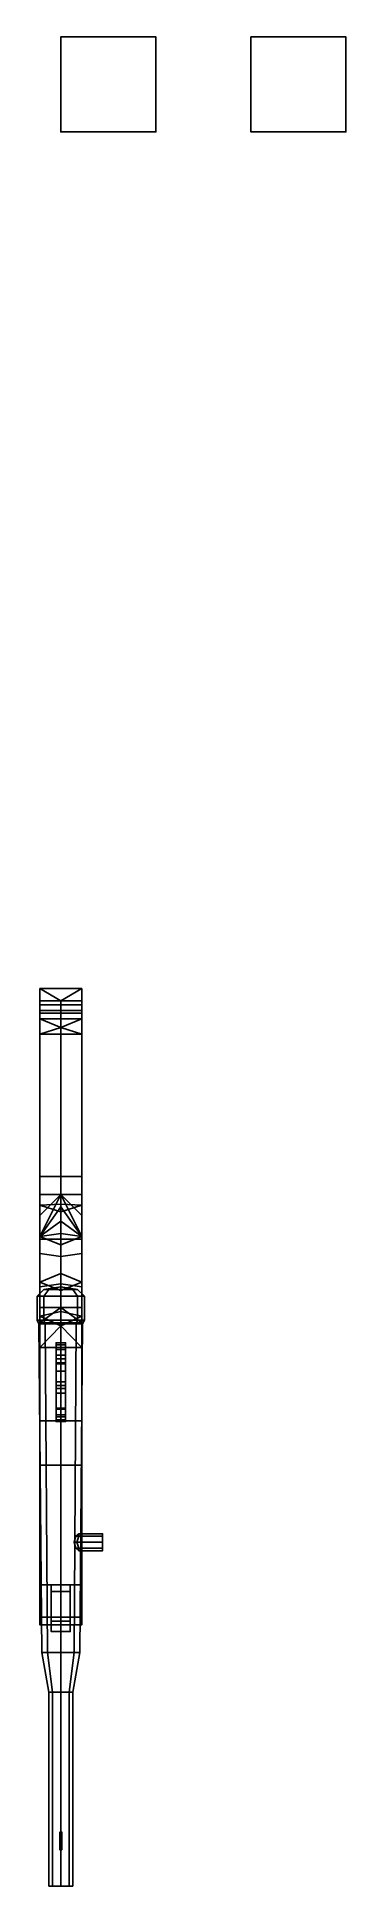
# Model space of a CAD drawing. Header units: millimetres. Extents: x -0.2 to 3, y -9.5 to 10.
import ezdxf

# ---------------------------------------------------------------- set-up
doc = ezdxf.new("R2010")
doc.units = ezdxf.units.MM

msp = doc.modelspace()

# ---------------------------------------------------------------- linework, layer by layer
for points in [[(1, 10, 1), (1, 10), (0, 10), (0, 10, 1)], [(1, 10), (1, 9), (0, 9), (0, 10)], [(0, 10), (0, 9), (0, 9, 1), (0, 10, 1)], [(0, 10, 1), (0, 9, 1), (1, 9, 1), (1, 10, 1)], [(1, 9, 1), (1, 9), (1, 10), (1, 10, 1)], [(3, 10), (3, 9), (2, 9), (2, 10)], [(2, 10), (2, 9), (3, 9), (3, 10)], [(0, 9, 1), (0, 9), (1, 9), (1, 9, 1)], [(-0.22, -0.02, 4.74), (-0.22, -0.19, 4.13), (-0.22, -0.15, 4.83), (-0.22, -0.02, 4.8)], [(0.22, -0.02, 4.8), (0.22, -0.02, 4.74), (-0.22, -0.02, 4.74), (-0.22, -0.02, 4.8)], [(0.22, -0.02, 4.74), (0.22, -0.19, 4.13), (-0.22, -0.19, 4.13), (-0.22, -0.02, 4.74)], [(-0.22, -0.02, 4.8), (0, -0.15, 4.88), (0, -0.15, 4.88), (0.22, -0.02, 4.8)], [(-0.22, -0.15, 4.83), (0, -0.15, 4.88), (0, -0.15, 4.88), (-0.22, -0.02, 4.8)], [(-0.22, -0.19, 4.13), (-0.22, -0.25, 3.8), (-0.22, -0.5, 4.84), (-0.22, -0.15, 4.83)], [(-0.22, -0.15, 4.83), (-0.22, -0.5, 4.84), (0, -0.5, 4.89), (0, -0.15, 4.88)], [(0.22, -0.19, 4.13), (0.22, -0.25, 3.8), (-0.22, -0.25, 3.8), (-0.22, -0.19, 4.13)], [(0.22, -0.02, 4.8), (0, -0.15, 4.88), (0, -0.15, 4.88), (0.22, -0.15, 4.83)], [(0, -0.15, 4.88), (0, -0.5, 4.89), (0.22, -0.5, 4.84), (0.22, -0.15, 4.83)], [(0.22, -0.15, 4.83), (0.22, -0.19, 4.13), (0.22, -0.02, 4.74), (0.22, -0.02, 4.8)], [(0.22, -0.5, 4.84), (0.22, -0.25, 3.8), (0.22, -0.19, 4.13), (0.22, -0.15, 4.83)], [(-0.22, -0.25, 3.8), (-0.22, -0.28, 3.51), (-0.22, -0.34, 3.46), (-0.22, -0.5, 4.84)], [(0.22, -0.25, 3.8), (0.22, -0.28, 3.51), (-0.22, -0.28, 3.51), (-0.22, -0.25, 3.8)], [(-0.22, -0.34, 3.46), (-0.22, -0.28, 3.51), (0.22, -0.28, 3.51), (0.22, -0.34, 3.46)], [(-0.22, -0.5, 4.84), (-0.22, -0.34, 3.46), (-0.22, -0.5, 3.57), (-0.22, -2, 4.82)], [(0, -0.43, 3.47), (-0.22, -0.34, 3.46), (0.22, -0.34, 3.46), (0, -0.43, 3.47)], [(0, -0.43, 3.47), (-0.22, -0.5, 3.57), (-0.22, -0.34, 3.46), (0, -0.43, 3.47)], [(0, -0.43, 3.47), (0.22, -0.34, 3.46), (0.22, -0.5, 3.57), (0, -0.43, 3.47)], [(0.22, -0.34, 3.46), (0.22, -0.28, 3.51), (0.22, -0.25, 3.8), (0.22, -0.5, 4.84)], [(0.22, -0.5, 3.57), (0.22, -0.34, 3.46), (0.22, -0.5, 4.84), (0.22, -2, 4.82)], [(-0.22, -2.3, 4.15), (-0.22, -0.5, 3.57), (0, -0.43, 3.47), (0, -2.29, 4.07)], [(-0.22, -2, 4.82), (-0.22, -0.5, 3.57), (-0.22, -2.3, 4.15), (-0.22, -2.19, 4.78)], [(0, -2, 4.87), (0, -0.5, 4.89), (-0.22, -0.5, 4.84), (-0.22, -2, 4.82)], [(0, -2.29, 4.07), (0, -0.43, 3.47), (0.22, -0.5, 3.57), (0.22, -2.3, 4.15)], [(0.22, -2, 4.82), (0.22, -0.5, 4.84), (0, -0.5, 4.89), (0, -2, 4.87)], [(0.22, -2.3, 4.15), (0.22, -0.5, 3.57), (0.22, -2, 4.82), (0.22, -2.19, 4.78)], [(0, -2.19, 4.85), (0, -2, 4.87), (-0.22, -2, 4.82), (-0.22, -2.19, 4.78)], [(0.22, -2.19, 4.78), (0.22, -2, 4.82), (0, -2, 4.87), (0, -2.19, 4.85)], [(-0.22, -2.19, 4.78), (-0.22, -2.3, 4.15), (-0.22, -2.66, 4.05), (-0.22, -2.41, 4.61)], [(0, -2.19, 4.85), (0, -2.19, 4.85), (-0.22, -2.41, 4.61), (-0.22, -2.63, 4.59)], [(0, -2.19, 4.85), (0, -2.19, 4.85), (-0.22, -2.19, 4.78), (-0.22, -2.41, 4.61)], [(0, -2.32, 4.82), (0, -2.32, 4.82), (0, -2.19, 4.85), (-0.22, -2.63, 4.59)], [(-0.22, -2.3, 4.15), (-0.22, -2.3, 4.15), (0, -2.29, 4.07), (0, -2.37, 4.07)], [(-0.22, -2.66, 4.05), (-0.22, -2.3, 4.15), (0, -2.37, 4.07), (0, -2.66, 3.95)], [(0, -2.47, 4.71), (0, -2.47, 4.71), (0, -2.32, 4.82), (-0.22, -2.63, 4.59)], [(0.22, -2.41, 4.61), (0.22, -2.19, 4.78), (0, -2.19, 4.85)], [(0.22, -2.63, 4.59), (0.22, -2.41, 4.61), (0, -2.19, 4.85)], [(0.22, -2.63, 4.59), (0, -2.19, 4.85), (0, -2.32, 4.82)], [(0, -2.37, 4.07), (0, -2.29, 4.07), (0.22, -2.3, 4.15)], [(0, -2.66, 3.95), (0, -2.37, 4.07), (0.22, -2.3, 4.15), (0.22, -2.66, 4.05)], [(0.22, -2.63, 4.59), (0, -2.32, 4.82), (0, -2.47, 4.71)], [(0.22, -2.66, 4.05), (0.22, -2.3, 4.15), (0.22, -2.19, 4.78), (0.22, -2.41, 4.61)], [(-0.22, -2.41, 4.61), (-0.22, -2.66, 4.05), (-0.22, -2.81, 4.05), (-0.22, -2.63, 4.59)], [(0, -2.6, 4.68), (0, -2.6, 4.68), (0, -2.47, 4.71), (-0.22, -2.63, 4.59)], [(0.22, -2.63, 4.59), (0, -2.47, 4.71), (0, -2.6, 4.68)], [(0.22, -2.81, 4.05), (0.22, -2.66, 4.05), (0.22, -2.41, 4.61), (0.22, -2.63, 4.59)], [(0, -2.72, 4.68), (0, -2.72, 4.68), (0, -2.6, 4.68), (-0.22, -2.63, 4.59)], [(0, -3.13, 4.76), (0, -2.72, 4.68), (-0.22, -2.63, 4.59), (-0.22, -3.16, 4.67)], [(-0.22, -2.63, 4.59), (-0.22, -2.81, 4.05), (-0.22, -3.11, 4.3), (-0.22, -3.16, 4.67)], [(-0.22, -2.81, 4.05), (-0.22, -2.66, 4.05), (0, -2.66, 3.95), (0, -2.84, 3.95)], [(0.22, -2.63, 4.59), (0, -2.6, 4.68), (0, -2.72, 4.68)], [(0.22, -3.16, 4.67), (0.22, -2.63, 4.59), (0, -2.72, 4.68), (0, -3.13, 4.76)], [(0, -2.84, 3.95), (0, -2.66, 3.95), (0.22, -2.66, 4.05), (0.22, -2.81, 4.05)], [(0.22, -3.11, 4.3), (0.22, -2.81, 4.05), (0.22, -2.63, 4.59), (0.22, -3.16, 4.67)], [(-0.22, -3.11, 4.3), (-0.22, -2.81, 4.05), (0, -2.84, 3.95), (0, -3.02, 4.07)], [(0, -3.02, 4.07), (0, -2.84, 3.95), (0.22, -2.81, 4.05), (0.22, -3.11, 4.3)], [(-0.22, -3.11, 4.3), (0, -3.02, 4.07), (0, -3.2, 4.25)], [(-0.22, -3.16, 4.67), (-0.22, -3.11, 4.3), (-0.22, -3.47, 4.44), (-0.22, -3.38, 4.76)], [(-0.22, -3.47, 4.44), (-0.22, -3.11, 4.3), (0, -3.2, 4.25), (0, -3.42, 4.36)], [(0, -3.2, 4.25), (0, -3.02, 4.07), (0.22, -3.11, 4.3)], [(0, -3.42, 4.36), (0, -3.2, 4.25), (0.22, -3.11, 4.3), (0.22, -3.47, 4.44)], [(0.22, -3.47, 4.44), (0.22, -3.11, 4.3), (0.22, -3.16, 4.67), (0.22, -3.38, 4.76)], [(-0.177, -3.19, 5.14), (-0.25, -3.26, 5.14), (-0.177, -3.26, 5.317), (-0.125, -3.19, 5.265)], [(-0.125, -3.19, 5.015), (-0.177, -3.26, 4.963), (-0.25, -3.26, 5.14), (-0.177, -3.19, 5.14)], [(-0.177, -3.26, 5.317), (-0.25, -3.26, 5.14), (-0.25, -3.51, 5.14), (-0.177, -3.51, 5.317)], [(-0.25, -3.26, 5.14), (-0.177, -3.26, 4.963), (-0.177, -3.51, 4.963), (-0.25, -3.51, 5.14)], [(0, -3.38, 4.89), (0, -3.13, 4.76), (-0.22, -3.16, 4.67), (-0.22, -3.38, 4.76)], [(0, -3.16, 5.14), (-0.177, -3.19, 5.14), (-0.125, -3.19, 5.265), (0, -3.16, 5.14)], [(0, -3.16, 5.14), (-0.125, -3.19, 5.015), (-0.177, -3.19, 5.14), (0, -3.16, 5.14)], [(-0.125, -3.19, 5.265), (-0.177, -3.26, 5.317), (0, -3.26, 5.39), (0, -3.19, 5.317)], [(0, -3.19, 4.963), (0, -3.26, 4.89), (-0.177, -3.26, 4.963), (-0.125, -3.19, 5.015)], [(0, -3.26, 5.39), (-0.177, -3.26, 5.317), (-0.177, -3.51, 5.317), (0, -3.51, 5.39)], [(-0.177, -3.26, 4.963), (0, -3.26, 4.89), (0, -3.51, 4.89), (-0.177, -3.51, 4.963)], [(0, -3.16, 5.14), (-0.125, -3.19, 5.265), (0, -3.19, 5.317), (0, -3.16, 5.14)], [(0, -3.16, 5.14), (0, -3.19, 4.963), (-0.125, -3.19, 5.015), (0, -3.16, 5.14)], [(0.22, -3.38, 4.76), (0.22, -3.16, 4.67), (0, -3.13, 4.76), (0, -3.38, 4.89)], [(0, -3.16, 5.14), (0, -3.19, 5.317), (0.125, -3.19, 5.265), (0, -3.16, 5.14)], [(0, -3.16, 5.14), (0.125, -3.19, 5.265), (0.177, -3.19, 5.14), (0, -3.16, 5.14)], [(0, -3.16, 5.14), (0.177, -3.19, 5.14), (0.125, -3.19, 5.015), (0, -3.16, 5.14)], [(0, -3.16, 5.14), (0.125, -3.19, 5.015), (0, -3.19, 4.963), (0, -3.16, 5.14)], [(0, -3.19, 5.317), (0, -3.26, 5.39), (0.177, -3.26, 5.317), (0.125, -3.19, 5.265)], [(0.125, -3.19, 5.015), (0.177, -3.26, 4.963), (0, -3.26, 4.89), (0, -3.19, 4.963)], [(0.177, -3.26, 5.317), (0, -3.26, 5.39), (0, -3.51, 5.39), (0.177, -3.51, 5.317)], [(0, -3.26, 4.89), (0.177, -3.26, 4.963), (0.177, -3.51, 4.963), (0, -3.51, 4.89)], [(0.125, -3.19, 5.265), (0.177, -3.26, 5.317), (0.25, -3.26, 5.14), (0.177, -3.19, 5.14)], [(0.177, -3.19, 5.14), (0.25, -3.26, 5.14), (0.177, -3.26, 4.963), (0.125, -3.19, 5.015)], [(0.25, -3.26, 5.14), (0.177, -3.26, 5.317), (0.177, -3.51, 5.317), (0.25, -3.51, 5.14)], [(0.177, -3.26, 4.963), (0.25, -3.26, 5.14), (0.25, -3.51, 5.14), (0.177, -3.51, 4.963)], [(-0.22, -3.38, 4.76), (-0.22, -3.47, 4.44), (-0.22, -3.8, 4.43), (-0.22, -3.54, 5.05)], [(0.22, -3.54, 5.05), (0, -3.38, 4.89), (0, -3.38, 4.89), (-0.22, -3.54, 5.05)], [(0, -3.38, 4.89), (0, -3.38, 4.89), (-0.22, -3.38, 4.76), (-0.22, -3.54, 5.05)], [(0, -3.57, 4.41), (-0.22, -3.47, 4.44), (-0.22, -3.47, 4.44), (0, -3.42, 4.36)], [(-0.22, -3.8, 4.43), (-0.22, -3.47, 4.44), (-0.22, -3.47, 4.44), (0, -3.57, 4.41)], [(0.22, -3.54, 5.05), (0.22, -3.38, 4.76), (0, -3.38, 4.89)], [(0, -3.57, 4.41), (0, -3.42, 4.36), (0, -3.42, 4.36), (0.22, -3.47, 4.44)], [(0.22, -3.8, 4.43), (0, -3.57, 4.41), (0, -3.57, 4.41), (0.22, -3.47, 4.44)], [(0.22, -3.8, 4.43), (0.22, -3.47, 4.44), (0.22, -3.38, 4.76), (0.22, -3.54, 5.05)], [(-0.163, -3.55, 4.977), (-0.23, -3.55, 5.14), (-0.25, -3.51, 5.14), (-0.177, -3.51, 4.963)], [(-0.23, -3.55, 5.14), (-0.163, -3.55, 5.303), (-0.177, -3.51, 5.317), (-0.25, -3.51, 5.14)], [(-0.163, -3.55, 5.303), (-0.23, -3.55, 5.14), (-0.2, -7.01, 5.17), (-0.141, -7.01, 5.311)], [(-0.23, -3.55, 5.14), (-0.163, -3.55, 4.977), (-0.141, -7.01, 5.029), (-0.2, -7.01, 5.17)], [(-0.22, -3.54, 5.05), (-0.22, -3.8, 4.43), (-0.22, -4.57, 4.48), (-0.22, -6.3, 5.07)], [(0.22, -6.3, 5.07), (0.22, -3.54, 5.05), (-0.22, -3.54, 5.05), (-0.22, -6.3, 5.07)], [(-0.22, -3.8, 4.43), (0, -3.57, 4.41), (0, -3.57, 4.41), (0.22, -3.8, 4.43)], [(-0.163, -3.55, 5.303), (0, -3.55, 5.37), (0, -3.51, 5.39), (-0.177, -3.51, 5.317)], [(0, -3.55, 5.37), (-0.163, -3.55, 5.303), (-0.141, -7.01, 5.311), (0, -7.01, 5.37)], [(-0.163, -3.55, 4.977), (0, -3.55, 4.91), (0, -7.01, 4.97), (-0.141, -7.01, 5.029)], [(0, -3.55, 5.37), (0.163, -3.55, 5.303), (0.177, -3.51, 5.317), (0, -3.51, 5.39)], [(0.163, -3.55, 5.303), (0, -3.55, 5.37), (0, -7.01, 5.37), (0.141, -7.01, 5.311)], [(0, -3.55, 4.91), (0.163, -3.55, 4.977), (0.141, -7.01, 5.029), (0, -7.01, 4.97)], [(0.23, -3.55, 5.14), (0.163, -3.55, 5.303), (0.141, -7.01, 5.311), (0.2, -7.01, 5.17)], [(0.163, -3.55, 4.977), (0.23, -3.55, 5.14), (0.2, -7.01, 5.17), (0.141, -7.01, 5.029)], [(0.23, -3.55, 5.14), (0.163, -3.55, 4.977), (0.177, -3.51, 4.963), (0.25, -3.51, 5.14)], [(0.163, -3.55, 5.303), (0.23, -3.55, 5.14), (0.25, -3.51, 5.14), (0.177, -3.51, 5.317)], [(0.22, -4.57, 4.48), (0.22, -3.8, 4.43), (0.22, -3.54, 5.05), (0.22, -6.3, 5.07)], [(-0.22, -4.57, 4.48), (-0.22, -3.8, 4.43), (0.22, -3.8, 4.43), (0.22, -4.57, 4.48)], [(0.05, -3.75, 4.28), (0.05, -3.8, 4.43), (-0.05, -3.8, 4.43), (-0.05, -3.75, 4.28)], [(0.05, -3.75, 4.18), (0.05, -3.75, 4.28), (-0.05, -3.75, 4.28), (-0.05, -3.75, 4.18)], [(0.05, -3.88, 4.05), (0.05, -3.75, 4.18), (-0.05, -3.75, 4.18), (-0.05, -3.88, 4.05)], [(-0.05, -3.77, 4.28), (-0.05, -3.82, 4.43), (0.05, -3.82, 4.43), (0.05, -3.77, 4.28)], [(-0.05, -3.77, 4.18), (-0.05, -3.77, 4.28), (0.05, -3.77, 4.28), (0.05, -3.77, 4.18)], [(-0.05, -3.88, 4.07), (-0.05, -3.77, 4.18), (0.05, -3.77, 4.18), (0.05, -3.88, 4.07)], [(-0.05, -4.44, 4.08), (-0.05, -3.88, 4.07), (0.05, -3.88, 4.07), (0.05, -4.44, 4.08)], [(0.05, -4.45, 4.06), (0.05, -3.88, 4.05), (-0.05, -3.88, 4.05), (-0.05, -4.45, 4.06)], [(-0.05, -3.97, 4.44), (-0.05, -3.92, 4.3), (0.05, -3.92, 4.3), (0.05, -3.97, 4.44)], [(-0.05, -3.92, 4.3), (-0.05, -3.92, 4.13), (0.05, -3.92, 4.13), (0.05, -3.92, 4.3)], [(0.05, -4.05, 4.45), (0.05, -3.96, 4.3), (-0.05, -3.96, 4.3), (-0.05, -4.05, 4.45)], [(0.05, -3.96, 4.3), (0.05, -3.96, 4.13), (-0.05, -3.96, 4.13), (-0.05, -3.96, 4.3)], [(-0.05, -4.16, 4.3), (-0.05, -4.2, 4.13), (0.05, -4.2, 4.13), (0.05, -4.16, 4.3)], [(-0.05, -4.2, 4.46), (-0.05, -4.16, 4.3), (0.05, -4.16, 4.3), (0.05, -4.2, 4.46)], [(0.05, -4.2, 4.3), (0.05, -4.23, 4.13), (-0.05, -4.23, 4.13), (-0.05, -4.2, 4.3)], [(0.05, -4.28, 4.47), (0.05, -4.2, 4.3), (-0.05, -4.2, 4.3), (-0.05, -4.28, 4.47)], [(-0.05, -4.56, 4.2), (-0.05, -4.44, 4.08), (0.05, -4.44, 4.08), (0.05, -4.56, 4.2)], [(0.05, -4.58, 4.2), (0.05, -4.45, 4.06), (-0.05, -4.45, 4.06), (-0.05, -4.58, 4.2)], [(-0.22, -6.3, 5.07), (-0.22, -4.57, 4.48), (0.22, -4.57, 4.48), (0.22, -6.3, 5.07)], [(-0.22, -6.3, 5.07), (-0.22, -4.57, 4.48), (-0.22, -5.04, 4.5), (-0.22, -6.3, 4.6)], [(-0.22, -5.04, 4.5), (-0.22, -4.57, 4.48), (0.22, -4.57, 4.48), (0.22, -5.04, 4.5)], [(0.22, -6.3, 5.07), (0.22, -4.57, 4.48), (-0.22, -4.57, 4.48), (-0.22, -6.3, 5.07)], [(-0.05, -4.51, 4.41), (-0.05, -4.56, 4.32), (0.05, -4.56, 4.32), (0.05, -4.51, 4.41)], [(-0.05, -4.51, 4.48), (-0.05, -4.51, 4.41), (0.05, -4.51, 4.41), (0.05, -4.51, 4.48)], [(0.05, -4.53, 4.41), (0.05, -4.58, 4.34), (-0.05, -4.58, 4.34), (-0.05, -4.53, 4.41)], [(0.05, -4.53, 4.48), (0.05, -4.53, 4.41), (-0.05, -4.53, 4.41), (-0.05, -4.53, 4.48)], [(-0.05, -4.56, 4.32), (-0.05, -4.56, 4.2), (0.05, -4.56, 4.2), (0.05, -4.56, 4.32)], [(0.05, -4.58, 4.34), (0.05, -4.58, 4.2), (-0.05, -4.58, 4.2), (-0.05, -4.58, 4.34)], [(0.22, -5.04, 4.5), (0.22, -4.57, 4.48), (0.22, -6.3, 5.07), (0.22, -6.3, 4.6)], [(-0.22, -6.3, 4.6), (-0.22, -5.04, 4.5), (0.22, -5.04, 4.5), (0.22, -6.3, 4.6)], [(0.44, -5.85, 5.29), (0.44, -5.786, 5.264), (0.16, -5.786, 5.264), (0.14, -5.85, 5.29)], [(0.44, -5.786, 5.264), (0.44, -5.76, 5.2), (0.19, -5.76, 5.2), (0.16, -5.786, 5.264)], [(0.44, -5.786, 5.136), (0.44, -5.85, 5.11), (0.17, -5.85, 5.11), (0.19, -5.786, 5.136)], [(0.44, -5.76, 5.2), (0.44, -5.786, 5.136), (0.19, -5.786, 5.136), (0.19, -5.76, 5.2)], [(0.44, -5.914, 5.264), (0.44, -5.76, 5.2), (0.44, -5.786, 5.264), (0.44, -5.85, 5.29)], [(0.44, -5.94, 5.2), (0.44, -5.786, 5.136), (0.44, -5.76, 5.2), (0.44, -5.914, 5.264)], [(0.44, -5.914, 5.136), (0.44, -5.85, 5.11), (0.44, -5.786, 5.136), (0.44, -5.94, 5.2)], [(0.44, -5.914, 5.264), (0.44, -5.85, 5.29), (0.14, -5.85, 5.29), (0.16, -5.914, 5.264)], [(0.44, -5.94, 5.2), (0.44, -5.914, 5.264), (0.16, -5.914, 5.264), (0.19, -5.94, 5.2)], [(0.44, -5.85, 5.11), (0.44, -5.914, 5.136), (0.19, -5.914, 5.136), (0.17, -5.85, 5.11)], [(0.44, -5.914, 5.136), (0.44, -5.94, 5.2), (0.19, -5.94, 5.2), (0.19, -5.914, 5.136)], [(-0.22, -6.64, 5.09), (-0.22, -6.3, 5.07), (-0.22, -6.3, 4.6), (-0.22, -6.72, 4.65)], [(0.22, -6.64, 5.09), (0.22, -6.3, 5.07), (-0.22, -6.3, 5.07), (-0.22, -6.64, 5.09)], [(-0.22, -6.72, 4.65), (-0.22, -6.3, 4.6), (0.22, -6.3, 4.6), (0.22, -6.72, 4.65)], [(-0.1, -6.68, 4.65), (-0.1, -6.3, 4.6), (-0.1, -6.37, 3.45), (-0.1, -6.79, 3.47)], [(-0.1, -6.37, 3.45), (-0.1, -6.3, 4.6), (0.1, -6.3, 4.6), (0.1, -6.37, 3.45)], [(-0.1, -6.79, 3.47), (-0.1, -6.37, 3.45), (0.1, -6.37, 3.45), (0.1, -6.79, 3.47)], [(0.1, -6.37, 3.45), (0.1, -6.3, 4.6), (0.1, -6.68, 4.65), (0.1, -6.79, 3.47)], [(0.22, -6.3, 4.6), (0.22, -6.3, 5.07), (0.22, -6.64, 5.09), (0.22, -6.72, 4.65)], [(0.22, -6.72, 4.65), (0.22, -6.64, 5.09), (-0.22, -6.64, 5.09), (-0.22, -6.72, 4.65)], [(0.1, -6.79, 3.47), (0.1, -6.68, 4.65), (-0.1, -6.68, 4.65), (-0.1, -6.79, 3.47)], [(-0.088, -7.43, 5.092), (-0.125, -7.43, 5.18), (-0.2, -7.01, 5.17), (-0.141, -7.01, 5.029)], [(-0.125, -7.43, 5.18), (-0.088, -7.43, 5.268), (-0.141, -7.01, 5.311), (-0.2, -7.01, 5.17)], [(0, -7.43, 5.055), (-0.088, -7.43, 5.092), (-0.141, -7.01, 5.029), (0, -7.01, 4.97)], [(-0.088, -7.43, 5.268), (0, -7.43, 5.305), (0, -7.01, 5.37), (-0.141, -7.01, 5.311)], [(0.088, -7.43, 5.092), (0, -7.43, 5.055), (0, -7.01, 4.97), (0.141, -7.01, 5.029)], [(0, -7.43, 5.305), (0.088, -7.43, 5.268), (0.141, -7.01, 5.311), (0, -7.01, 5.37)], [(0.125, -7.43, 5.18), (0.088, -7.43, 5.092), (0.141, -7.01, 5.029), (0.2, -7.01, 5.17)], [(0.088, -7.43, 5.268), (0.125, -7.43, 5.18), (0.2, -7.01, 5.17), (0.141, -7.01, 5.311)], [(-0.088, -7.43, 5.268), (-0.125, -7.43, 5.18), (-0.125, -9.47, 5.18), (-0.088, -9.47, 5.268)], [(-0.125, -7.43, 5.18), (-0.088, -7.43, 5.092), (-0.088, -9.47, 5.092), (-0.125, -9.47, 5.18)], [(0, -7.43, 5.305), (-0.088, -7.43, 5.268), (-0.088, -9.47, 5.268), (0, -9.47, 5.305)], [(-0.088, -7.43, 5.092), (0, -7.43, 5.055), (0, -9.47, 5.055), (-0.088, -9.47, 5.092)], [(0.088, -7.43, 5.268), (0, -7.43, 5.305), (0, -9.47, 5.305), (0.088, -9.47, 5.268)], [(0, -7.43, 5.055), (0.088, -7.43, 5.092), (0.088, -9.47, 5.092), (0, -9.47, 5.055)], [(0.125, -7.43, 5.18), (0.088, -7.43, 5.268), (0.088, -9.47, 5.268), (0.125, -9.47, 5.18)], [(0.088, -7.43, 5.092), (0.125, -7.43, 5.18), (0.125, -9.47, 5.18), (0.088, -9.47, 5.092)], [(-0.01, -8.9, 5.3), (-0.01, -9.09, 5.3), (-0.01, -9.06, 5.45), (-0.01, -8.92, 5.45)], [(0.01, -8.92, 5.45), (0.01, -9.06, 5.45), (0.01, -9.09, 5.3), (0.01, -8.9, 5.3)], [(0, -9.47, 5.305), (-0.088, -9.47, 5.268), (-0.125, -9.47, 5.18), (0.088, -9.47, 5.268)], [(0.088, -9.47, 5.268), (-0.125, -9.47, 5.18), (-0.088, -9.47, 5.092), (0.125, -9.47, 5.18)], [(0.125, -9.47, 5.18), (-0.088, -9.47, 5.092), (0, -9.47, 5.055), (0.088, -9.47, 5.092)]]:
    msp.add_3dface(points)

doc.saveas('drawing.dxf')
